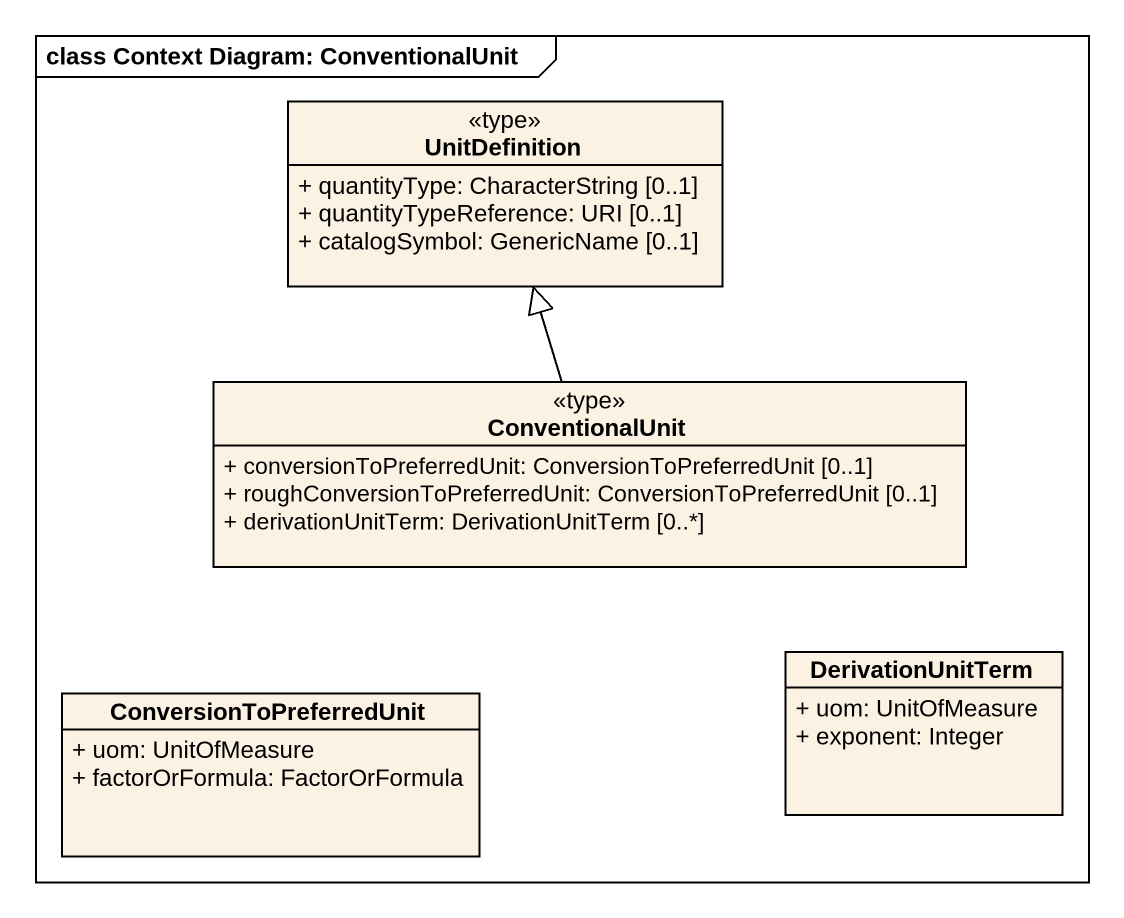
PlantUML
@startuml
mainframe class Context Diagram: ConventionalUnit
hide circle
hide empty members
skinparam classAttributeIconSize 0
class UnitDefinition <<type>> {
  + quantityType: CharacterString [0..1]
  + quantityTypeReference: URI [0..1]
  + catalogSymbol: GenericName [0..1]
}
class ConventionalUnit <<type>> {
  + conversionToPreferredUnit: ConversionToPreferredUnit [0..1]
  + roughConversionToPreferredUnit: ConversionToPreferredUnit [0..1]
  + derivationUnitTerm: DerivationUnitTerm [0..*]
}
class DerivationUnitTerm {
  + uom: UnitOfMeasure
  + exponent: Integer
}
class ConversionToPreferredUnit {
  + uom: UnitOfMeasure
  + factorOrFormula: FactorOrFormula
}
ConventionalUnit -up-|> UnitDefinition
@enduml
